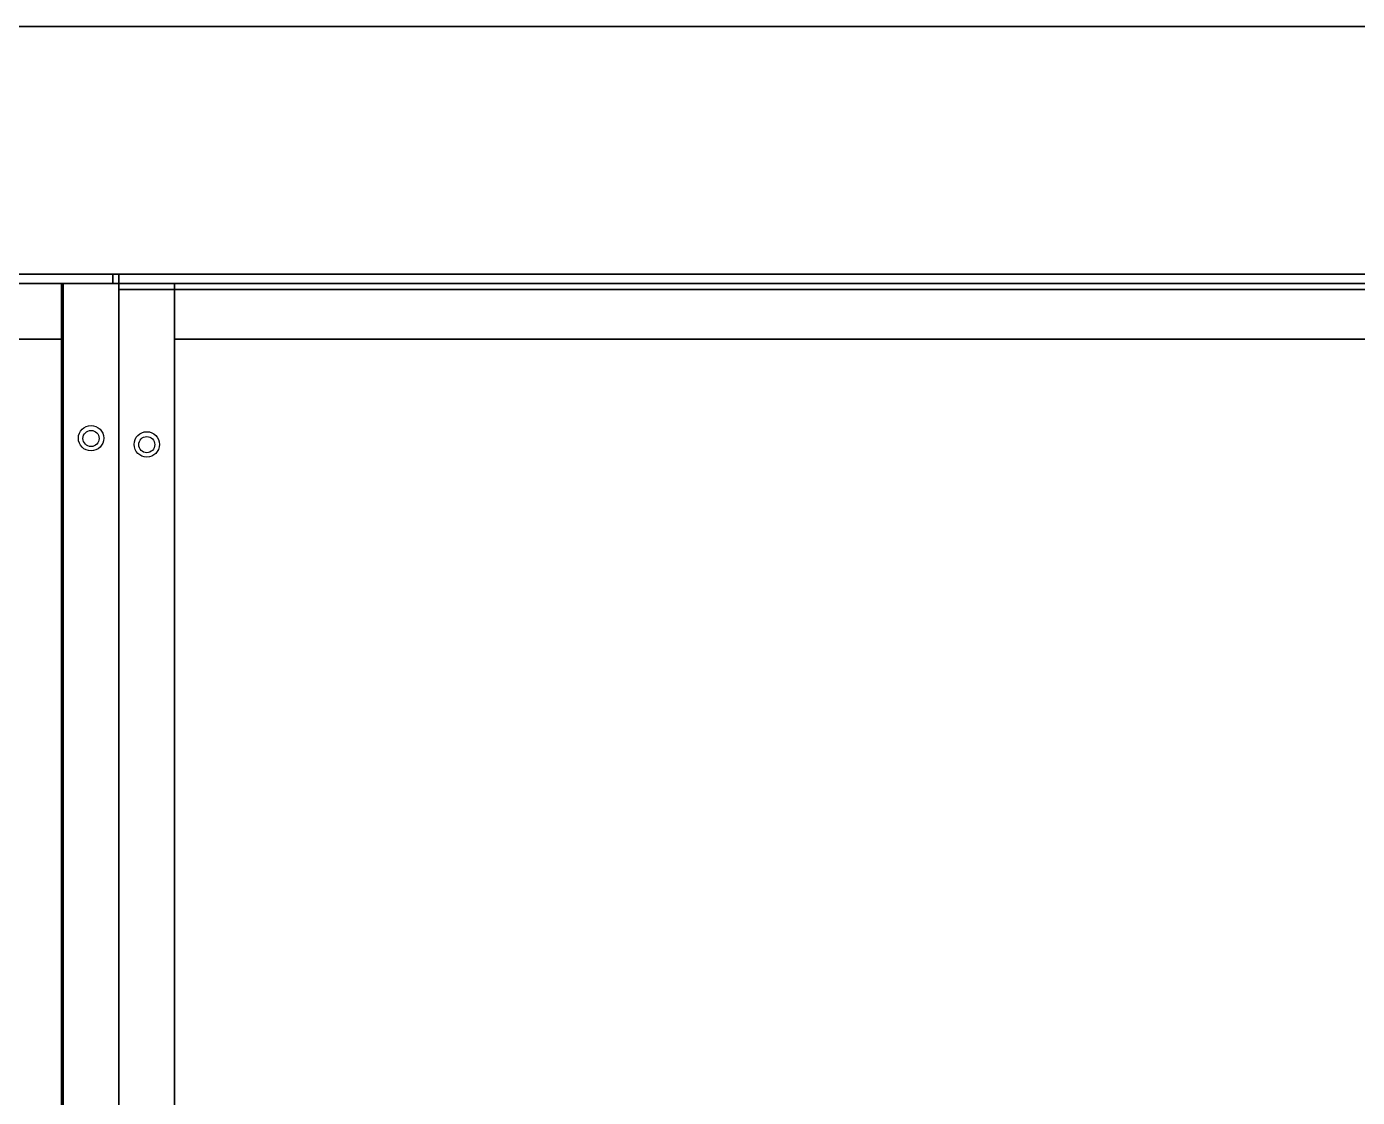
# Model space of a CAD drawing. Extents: x -80 to 2901, y -3352 to 80.
# Drawn here: x 985.2 to 1415, y -266 to 80 of the extents above; entities that cross this region are included whole.
import ezdxf

# ---------------------------------------------------------------- set-up
doc = ezdxf.new("R2010")
doc.units = 0

# ---------------------------------------------------------------- blocks, each defined once
blk = doc.blocks.new('cocina Juan v2.bajo pileta 2p gola 72x18.Suelo1', base_point=(0, 18))
at = {"layer": 'Blanco', "color": 0}
for points in [[(0, 18), (0, 575), (800, 575), (800, 18)], [(0, 18, 18), (0, 575, 18), (800, 575, 18), (800, 18, 18)]]:
    blk.add_3dface(points, dxfattribs=at)
at = {"layer": 'blanco', "color": 0}
for points in [[(0, 18, 18), (0, 575, 18), (0, 575), (0, 18)], [(0, 575, 18), (800, 575, 18), (800, 575), (0, 575)]]:
    blk.add_3dface(points, dxfattribs=at)
blk = doc.blocks.new('cocina Juan v2.bajo pileta 2p gola 72x18.Suelo')
at = {"layer": 'Taladro'}
for centre, radius in [((9, 525), 4.1), ((9, 524.92), 2.6)]:
    blk.add_circle(centre, radius, dxfattribs=at)
at = {"layer": 'Blanco'}
blk.add_blockref('cocina Juan v2.bajo pileta 2p gola 72x18.Suelo1', (0, 18), dxfattribs=at)
blk = doc.blocks.new('cocina Juan v2.bajo pileta 2p gola 72x18.Trasera1', base_point=(0, 580, 850))
at = {"layer": 'Blanco', "color": 0}
for points in [[(0, 580, 850), (800, 580, 850), (800, 580), (0, 580)], [(0, 577, 850), (800, 577, 850), (800, 580, 850), (0, 580, 850)], [(800, 577), (0, 577), (0, 580), (800, 580)], [(0, 577), (0, 577, 850), (0, 580, 850), (0, 580)], [(0, 577, 850), (800, 577, 850), (800, 577), (0, 577)]]:
    blk.add_3dface(points, dxfattribs=at)
blk = doc.blocks.new('cocina Juan v2.bajo pileta 2p gola 72x18.Trasera')
at = {"layer": 'Blanco'}
blk.add_blockref('cocina Juan v2.bajo pileta 2p gola 72x18.Trasera1', (0, 580, 850), dxfattribs=at)
blk = doc.blocks.new('cocina Juan v2.bajo pileta 2p gola 72x18.Lateral Izquierdo1', base_point=(0, 36, 778))
at = {"layer": 'Blanco', "color": 0}
for points, invisible_edges in [([(0, 36, 778), (0, 575, 850), (0, 575, 18), (0, 36, 778)], 13), ([(0, 18, 18), (0, 36, 778), (0, 575, 18), (0, 18, 18)], 11), ([(0, 36, 850), (0, 575, 850), (0, 36, 778), (0, 36, 850)], 10), ([(18, 575, 18), (18, 36, 850), (18, 36, 778), (18, 575, 18)], 13), ([(18, 575, 18), (18, 36, 778), (18, 18, 18), (18, 575, 18)], 11), ([(18, 575, 850), (18, 36, 850), (18, 575, 18), (18, 575, 850)], 10), ([(0, 18, 778), (0, 36, 778), (0, 18, 18), (0, 18, 778)], 10), ([(18, 36, 778), (18, 18, 778), (18, 18, 18), (18, 36, 778)], 12)]:
    blk.add_3dface(points, dxfattribs=dict(at, invisible_edges=invisible_edges))
for points in [[(18, 575, 18), (18, 18, 18), (0, 18, 18), (0, 575, 18)], [(18, 575, 850), (18, 575, 18), (0, 575, 18), (0, 575, 850)], [(0, 36, 850), (0, 36, 778), (18, 36, 778), (18, 36, 850)], [(0, 36, 778), (0, 18, 778), (18, 18, 778), (18, 36, 778)]]:
    blk.add_3dface(points, dxfattribs=at)
at = {"layer": 'blanco', "color": 0}
for points in [[(0, 36, 850), (0, 575, 850), (18, 575, 850), (18, 36, 850)], [(18, 18, 18), (0, 18, 18), (0, 18, 778), (18, 18, 778)]]:
    blk.add_3dface(points, dxfattribs=at)
blk = doc.blocks.new('cocina Juan v2.bajo pileta 2p gola 72x18.Lateral Izquierdo')
at = {"layer": 'Taladro', "extrusion": (1, 0, 0)}
for centre, radius in [((568, 800), 4.1), ((568, 800.08), 2.6)]:
    blk.add_circle(centre, radius, dxfattribs=at)
at = {"layer": 'Taladro', "extrusion": (-1, 0, 0)}
for centre, radius in [((-568, 768, -18), 4.1), ((-568, 832, -18), 4.1), ((-523, 177.92, -18), 2.6), ((-523, 209.92, -18), 2.6), ((-523, 241.92, -18), 2.6), ((-523, 273.92, -18), 2.6), ((-523, 305.92, -18), 2.6), ((-523, 337.92, -18), 2.6), ((-523, 369.92, -18), 2.6), ((-523, 401.92, -18), 2.6), ((-523, 433.92, -18), 2.6), ((-523, 465.92, -18), 2.6), ((-523, 497.92, -18), 2.6), ((-523, 529.92, -18), 2.6), ((-523, 561.92, -18), 2.6), ((-523, 593.92, -18), 2.6), ((-523, 625.92, -18), 2.6), ((-523, 657.92, -18), 2.6), ((-523, 689.92, -18), 2.6)]:
    blk.add_circle(centre, radius, dxfattribs=at)
at = {"layer": 'Taladro'}
blk.add_circle((9, 524.92, 18), 2.6, dxfattribs=at)
blk.add_circle((9, 524.92, 18), 2.6, dxfattribs=at)
blk.add_circle((9, 524.92, 18), 2.6, dxfattribs=at)
at = {"layer": 'Blanco'}
blk.add_blockref('cocina Juan v2.bajo pileta 2p gola 72x18.Lateral Izquierdo1', (0, 36, 778), dxfattribs=at)
blk = doc.blocks.new('cocina Juan v2.bajo pileta 2p gola 72x18.CrossBar [1] (1)', base_point=(18, 559, 750))
at = {"layer": 'Blanco', "color": 0}
for points in [[(782, 577, 750), (782, 577, 850), (18, 577, 850), (18, 577, 750)], [(18, 577, 750), (18, 577, 850), (18, 559, 850), (18, 559, 750)], [(18, 559, 750), (18, 577, 750), (782, 577, 750), (782, 559, 750)], [(18, 559, 750), (18, 559, 850), (782, 559, 850), (782, 559, 750)]]:
    blk.add_3dface(points, dxfattribs=at)
at = {"layer": 'blanco', "color": 0}
blk.add_3dface([(18, 559, 850), (18, 577, 850), (782, 577, 850), (782, 559, 850)], dxfattribs=at)
blk = doc.blocks.new('cocina Juan v2.bajo pileta 2p gola 72x18.CrossBar [1]')
at = {"layer": 'Taladro', "extrusion": (1, 0, 0)}
for centre, radius in [((568, 768, 18), 4.1), ((568, 768, 18), 4.1), ((568, 768, 18), 4.1), ((568, 832, 18), 4.1), ((568, 832, 18), 4.1), ((568, 832, 18), 4.1), ((568, 800.08, 18), 2.6), ((568, 800.08, 18), 2.6), ((568, 800.08, 18), 2.6)]:
    blk.add_circle(centre, radius, dxfattribs=at)
at = {"layer": 'Blanco'}
blk.add_blockref('cocina Juan v2.bajo pileta 2p gola 72x18.CrossBar [1] (1)', (18, 559, 750), dxfattribs=at)
blk = doc.blocks.new('cocina Juan v2.bajo pileta 2p gola 72x18')
at = {"layer": 'cocina Juan v2.bajo pileta 2p gola 72x18.CrossBar [1]'}
blk.add_blockref('cocina Juan v2.bajo pileta 2p gola 72x18.CrossBar [1]', (0, 0), dxfattribs=at)
at = {"layer": 'cocina Juan v2.bajo pileta 2p gola 72x18.Lateral Izquierdo'}
blk.add_blockref('cocina Juan v2.bajo pileta 2p gola 72x18.Lateral Izquierdo', (0, 0), dxfattribs=at)
at = {"layer": 'cocina Juan v2.bajo pileta 2p gola 72x18.Suelo'}
blk.add_blockref('cocina Juan v2.bajo pileta 2p gola 72x18.Suelo', (0, 0), dxfattribs=at)
at = {"layer": 'cocina Juan v2.bajo pileta 2p gola 72x18.Trasera'}
blk.add_blockref('cocina Juan v2.bajo pileta 2p gola 72x18.Trasera', (0, 0), dxfattribs=at)
blk = doc.blocks.new('cocina Juan v2.esquinero recto derecho gola.Suelo1', base_point=(0, 68))
at = {"layer": 'Blanco', "color": 0}
for points in [[(0, 68), (0, 627), (964, 627), (964, 68)], [(0, 68, 18), (0, 627, 18), (964, 627, 18), (964, 68, 18)], [(0, 627, 18), (964, 627, 18), (964, 627), (0, 627)], [(964, 627, 18), (964, 68, 18), (964, 68), (964, 627)]]:
    blk.add_3dface(points, dxfattribs=at)
blk = doc.blocks.new('cocina Juan v2.esquinero recto derecho gola.Suelo')
at = {"layer": 'Taladro'}
for centre, radius in [((955, 577), 4.1), ((955, 576.92), 2.6)]:
    blk.add_circle(centre, radius, dxfattribs=at)
at = {"layer": 'Blanco'}
blk.add_blockref('cocina Juan v2.esquinero recto derecho gola.Suelo1', (0, 68), dxfattribs=at)
blk = doc.blocks.new('cocina Juan v2.esquinero recto derecho gola.Lateral Derecho1', base_point=(964, 86, 778))
at = {"layer": 'Blanco', "color": 0}
for points, invisible_edges in [([(946, 86, 778), (946, 627, 850), (946, 627, 18), (946, 86, 778)], 13), ([(946, 68, 18), (946, 86, 778), (946, 627, 18), (946, 68, 18)], 11), ([(946, 86, 850), (946, 627, 850), (946, 86, 778), (946, 86, 850)], 10), ([(964, 627, 18), (964, 86, 850), (964, 86, 778), (964, 627, 18)], 13), ([(964, 627, 18), (964, 86, 778), (964, 68, 18), (964, 627, 18)], 11), ([(964, 627, 850), (964, 86, 850), (964, 627, 18), (964, 627, 850)], 10), ([(946, 68, 778), (946, 86, 778), (946, 68, 18), (946, 68, 778)], 10), ([(964, 86, 778), (964, 68, 778), (964, 68, 18), (964, 86, 778)], 12)]:
    blk.add_3dface(points, dxfattribs=dict(at, invisible_edges=invisible_edges))
at = {"layer": 'blanco', "color": 0}
for points in [[(946, 627, 850), (964, 627, 850), (964, 86, 850), (946, 86, 850)], [(964, 68, 778), (964, 68, 18), (946, 68, 18), (946, 68, 778)]]:
    blk.add_3dface(points, dxfattribs=at)
at = {"layer": 'Blanco', "color": 0}
for points in [[(946, 627, 18), (946, 627, 850), (964, 627, 850), (964, 627, 18)], [(946, 68, 18), (946, 627, 18), (964, 627, 18), (964, 68, 18)], [(946, 86, 778), (946, 68, 778), (964, 68, 778), (964, 86, 778)], [(946, 86, 850), (946, 86, 778), (964, 86, 778), (964, 86, 850)]]:
    blk.add_3dface(points, dxfattribs=at)
blk = doc.blocks.new('cocina Juan v2.esquinero recto derecho gola.Lateral Derecho')
at = {"layer": 'Taladro', "extrusion": (1, 0, 0)}
for centre, radius in [((618, 768, 946), 4.1), ((618, 832, 946), 4.1), ((591, 175.92, 946), 2.6), ((591, 207.92, 946), 2.6), ((591, 239.92, 946), 2.6), ((591, 271.92, 946), 2.6), ((591, 303.92, 946), 2.6), ((591, 335.92, 946), 2.6), ((591, 367.92, 946), 2.6), ((591, 399.92, 946), 2.6), ((591, 431.92, 946), 2.6), ((591, 463.92, 946), 2.6), ((591, 495.92, 946), 2.6), ((591, 527.92, 946), 2.6), ((591, 559.92, 946), 2.6), ((591, 591.92, 946), 2.6), ((186, 175.92, 946), 2.6), ((186, 207.92, 946), 2.6), ((186, 239.92, 946), 2.6), ((186, 271.92, 946), 2.6), ((186, 303.92, 946), 2.6), ((186, 335.92, 946), 2.6), ((186, 367.92, 946), 2.6), ((186, 399.92, 946), 2.6), ((186, 431.92, 946), 2.6), ((186, 463.92, 946), 2.6), ((186, 495.92, 946), 2.6), ((186, 527.92, 946), 2.6), ((186, 559.92, 946), 2.6), ((186, 591.92, 946), 2.6)]:
    blk.add_circle(centre, radius, dxfattribs=at)
at = {"layer": 'Taladro', "extrusion": (-1, 0, 0)}
for centre, radius in [((-618, 800, -964), 4.1), ((-618, 800.08, -964), 2.6)]:
    blk.add_circle(centre, radius, dxfattribs=at)
at = {"layer": 'Taladro'}
for centre in [(955, 576.92, 18), (955, 576.92, 18), (955, 576.92, 18), (955, 117.92, 18), (955, 117.92, 18), (955, 117.92, 18)]:
    blk.add_circle(centre, 2.6, dxfattribs=at)
at = {"layer": 'Blanco'}
blk.add_blockref('cocina Juan v2.esquinero recto derecho gola.Lateral Derecho1', (964, 86, 778), dxfattribs=at)
blk = doc.blocks.new('cocina Juan v2.esquinero recto derecho gola.Trasera1', base_point=(2, 630, 848))
at = {"layer": 'Blanco', "color": 0}
for points in [[(2, 630, 848), (962, 630, 848), (962, 630, 2), (2, 630, 2)], [(2, 627, 848), (962, 627, 848), (962, 630, 848), (2, 630, 848)], [(962, 627, 2), (2, 627, 2), (2, 630, 2), (962, 630, 2)], [(962, 627, 848), (962, 627, 2), (962, 630, 2), (962, 630, 848)], [(2, 627, 848), (962, 627, 848), (962, 627, 2), (2, 627, 2)]]:
    blk.add_3dface(points, dxfattribs=at)
blk = doc.blocks.new('cocina Juan v2.esquinero recto derecho gola.Trasera')
at = {"layer": 'Blanco'}
blk.add_blockref('cocina Juan v2.esquinero recto derecho gola.Trasera1', (2, 630, 848), dxfattribs=at)
blk = doc.blocks.new('cocina Juan v2.esquinero recto derecho gola.cadena vertical [1]1', base_point=(18, 627, 850))
at = {"layer": 'Blanco', "color": 0}
for points in [[(18, 627, 850), (18, 627, 750), (946, 627, 750), (946, 627, 850)], [(18, 627, 750), (18, 609, 750), (946, 609, 750), (946, 627, 750)], [(946, 627, 750), (946, 609, 750), (946, 609, 850), (946, 627, 850)], [(18, 609, 850), (18, 609, 750), (946, 609, 750), (946, 609, 850)]]:
    blk.add_3dface(points, dxfattribs=at)
at = {"layer": 'blanco', "color": 0}
blk.add_3dface([(946, 627, 850), (946, 609, 850), (18, 609, 850), (18, 627, 850)], dxfattribs=at)
blk = doc.blocks.new('cocina Juan v2.esquinero recto derecho gola.cadena vertical [1]')
at = {"layer": 'Taladro', "extrusion": (-1, 0, 0)}
for centre, radius in [((-618, 768, -946), 4.1), ((-618, 768, -946), 4.1), ((-618, 768, -946), 4.1), ((-618, 832, -946), 4.1), ((-618, 832, -946), 4.1), ((-618, 832, -946), 4.1), ((-618, 800.08, -946), 2.6), ((-618, 800.08, -946), 2.6), ((-618, 800.08, -946), 2.6)]:
    blk.add_circle(centre, radius, dxfattribs=at)
at = {"layer": 'Blanco'}
blk.add_blockref('cocina Juan v2.esquinero recto derecho gola.cadena vertical [1]1', (18, 627, 850), dxfattribs=at)
blk = doc.blocks.new('cocina Juan v2.esquinero recto derecho gola.Estante movil [1]1', base_point=(18.5, 627, 375))
at = {"layer": 'Blanco', "color": 0}
for points in [[(18.5, 627, 375), (18.5, 150, 375), (945.5, 150, 375), (945.5, 627, 375)], [(18.5, 627, 393), (18.5, 150, 393), (945.5, 150, 393), (945.5, 627, 393)], [(945.5, 627, 375), (945.5, 627, 393), (18.5, 627, 393), (18.5, 627, 375)], [(945.5, 150, 375), (945.5, 150, 393), (945.5, 627, 393), (945.5, 627, 375)]]:
    blk.add_3dface(points, dxfattribs=at)
blk = doc.blocks.new('cocina Juan v2.esquinero recto derecho gola.Estante movil [1]')
at = {"layer": 'Blanco'}
blk.add_blockref('cocina Juan v2.esquinero recto derecho gola.Estante movil [1]1', (18.5, 627, 375), dxfattribs=at)
blk = doc.blocks.new('cocina Juan v2.esquinero recto derecho gola')
at = {"layer": 'cocina Juan v2.esquinero recto derecho gola.cadena vertical [1]'}
blk.add_blockref('cocina Juan v2.esquinero recto derecho gola.cadena vertical [1]', (0, 0), dxfattribs=at)
at = {"layer": 'cocina Juan v2.esquinero recto derecho gola.Estante movil [1]'}
blk.add_blockref('cocina Juan v2.esquinero recto derecho gola.Estante movil [1]', (0, 0), dxfattribs=at)
at = {"layer": 'cocina Juan v2.esquinero recto derecho gola.Lateral Derecho'}
blk.add_blockref('cocina Juan v2.esquinero recto derecho gola.Lateral Derecho', (0, 0), dxfattribs=at)
at = {"layer": 'cocina Juan v2.esquinero recto derecho gola.Suelo'}
blk.add_blockref('cocina Juan v2.esquinero recto derecho gola.Suelo', (0, 0), dxfattribs=at)
at = {"layer": 'cocina Juan v2.esquinero recto derecho gola.Trasera'}
blk.add_blockref('cocina Juan v2.esquinero recto derecho gola.Trasera', (0, 0), dxfattribs=at)
blk = doc.blocks.new('cocina Juan v2.Muro 1', base_point=(2901, -2202, 3342))
at = {"color": 0}
for points, invisible_edges in [([(2821, 0, 3342), (-80, 80, 3342), (0, 0, 3342), (2821, 0, 3342)], 11), ([(2901, 80, 3342), (-80, 80, 3342), (2821, 0, 3342), (2901, 80, 3342)], 14), ([(-80, 80), (2901, 80), (0, 0), (-80, 80)], 14), ([(0, 0), (2901, 80), (2821, 0), (0, 0)], 11)]:
    blk.add_3dface(points, dxfattribs=dict(at, invisible_edges=invisible_edges))
for points in [[(2901, 80), (2901, 80, 3342), (-80, 80, 3342), (-80, 80)], [(0, 0), (0, 0, 3342), (2821, 0, 3342), (2821, 0)]]:
    blk.add_3dface(points, dxfattribs=at)

msp = doc.modelspace()

# ---------------------------------------------------------------- block references
for name, p in [('cocina Juan v2.Muro 1', (2901, -2202, 3342)), ('cocina Juan v2.esquinero recto derecho gola', (51, -630, 100)), ('cocina Juan v2.bajo pileta 2p gola 72x18', (1015, -580, 100))]:
    msp.add_blockref(name, p)

doc.saveas('drawing.dxf')
